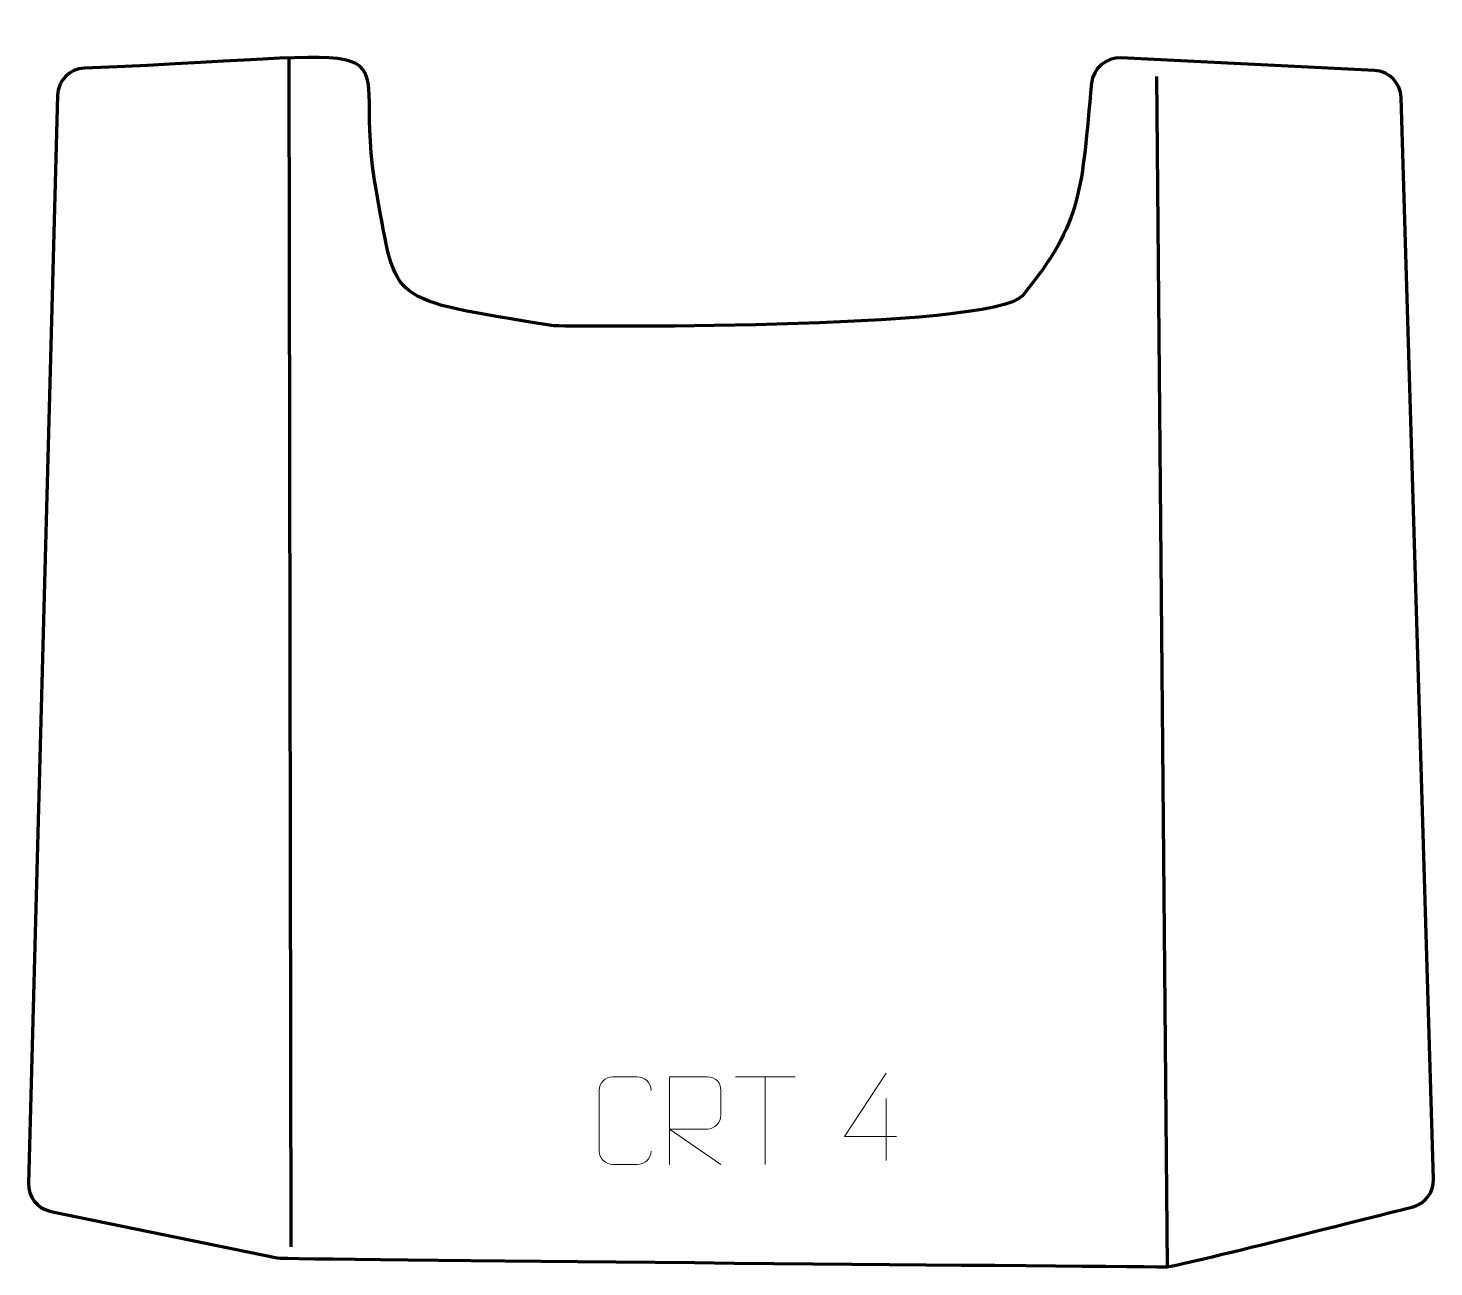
# Model space of a CAD drawing. Header units: millimetres. Extents: x 1185 to 1586, y 338 to 691.
import ezdxf

# ---------------------------------------------------------------- set-up
doc = ezdxf.new("R2010")
doc.units = ezdxf.units.MM
doc.header["$MEASUREMENT"] = 0
doc.layers.add('layer 1', color=7, linetype='Continuous')
doc.layers.add('layer 2', color=7, linetype='Continuous')

msp = doc.modelspace()

# ---------------------------------------------------------------- linework, layer by layer
at = {"layer": 'layer 1', "color": 242, "lineweight": 158}
msp.add_open_spline([(1200.8476, 679.6327), (1305.0501, 683.8555), (1275.3617, 691.0654), (1284.3551, 643.3951), (1284.3551, 643.3951), (1290.2046, 612.3886), (1286.5325, 613.9552), (1334.7918, 606.1424), (1334.7918, 606.1424), (1334.803, 606.1406), (1459.9661, 604.4949), (1468.541, 614.8527), (1468.541, 614.8527), (1485.9816, 635.9196), (1485.2428, 645.4097), (1488.1988, 675.3424), (1488.1988, 675.3424), (1488.6181, 679.5892), (1492.2892, 682.7554), (1496.5515, 682.5466), (1496.5515, 682.5466), (1496.5515, 682.5466), (1568.8865, 679.0034), (1568.8865, 679.0034), (1568.8865, 679.0034), (1573.0665, 678.7987), (1576.3662, 675.4356), (1576.4915, 671.2527), (1576.4915, 671.2527), (1576.4915, 671.2527), (1585.7362, 362.8407), (1585.7362, 362.8407), (1585.7362, 362.8407), (1585.8504, 359.032), (1583.3589, 355.7494), (1579.6598, 354.8348), (1579.6598, 354.8348), (1571.9495, 352.9285), (1512.174, 337.7814), (1509.7263, 337.8044), (1509.7263, 337.8044), (1486.574, 338.0218), (1258.0949, 339.8968), (1255.9119, 340.3448), (1255.9119, 340.3448), (1255.9119, 340.3448), (1191.3129, 353.6019), (1191.3129, 353.6019), (1191.3129, 353.6019), (1187.4798, 354.3885), (1184.8199, 357.7395), (1184.924, 361.6512), (1184.924, 361.6512), (1184.924, 361.6512), (1193.1744, 671.852), (1193.1744, 671.852), (1193.1744, 671.852), (1193.2866, 676.0685), (1196.633, 679.462), (1200.8476, 679.6327)], degree=3, knots=[0, 0, 0, 0, 0.0625, 0.0625, 0.0625, 0.0625, 0.125, 0.125, 0.125, 0.125, 0.1875, 0.1875, 0.1875, 0.1875, 0.25, 0.25, 0.25, 0.25, 0.3125, 0.3125, 0.3125, 0.3125, 0.375, 0.375, 0.375, 0.375, 0.4375, 0.4375, 0.4375, 0.4375, 0.5, 0.5, 0.5, 0.5, 0.5625, 0.5625, 0.5625, 0.5625, 0.625, 0.625, 0.625, 0.625, 0.6875, 0.6875, 0.6875, 0.6875, 0.75, 0.75, 0.75, 0.75, 0.8125, 0.8125, 0.8125, 0.8125, 0.875, 0.875, 0.875, 0.875, 1, 1, 1, 1], dxfattribs=at)
at = {"layer": 'layer 2', "color": 175, "lineweight": 158}
for points in [[(1259.1523, 682.5596), (1259.1523, 682.5596), (1259.7478, 343.4718), (1259.7478, 343.4718)], [(1506.7521, 677.2232), (1506.7521, 677.2232), (1509.7263, 337.8044), (1509.7263, 337.8044)]]:
    msp.add_open_spline(points, degree=3, dxfattribs=at)
at = {"layer": 'layer 2', "color": 250, "lineweight": 9}
for points, knots in [([(1432.5307, 374.9987), (1432.5307, 374.9987), (1417.709, 374.9987), (1417.709, 374.9987), (1417.709, 374.9987), (1417.709, 374.9987), (1429.5866, 393.0692), (1429.5866, 393.0692)], [0, 0, 0, 0, 0.33333333, 0.33333333, 0.33333333, 0.33333333, 1, 1, 1, 1]), ([(1362.5427, 370.8274), (1362.4029, 368.504), (1360.7257, 367.0244), (1358.578, 367.0136), (1358.578, 367.0136), (1356.2461, 367.014), (1353.9142, 367.014), (1351.5827, 367.0136), (1351.5827, 367.0136), (1349.6577, 366.9082), (1347.6856, 368.7927), (1347.6968, 370.81), (1347.6968, 370.81), (1347.6972, 376.5801), (1347.6972, 382.3498), (1347.6968, 388.1191), (1347.6968, 388.1191), (1347.701, 390.2572), (1349.4477, 391.9764), (1351.6001, 391.9629), (1351.6001, 391.9629), (1353.9258, 391.9629), (1356.2519, 391.9629), (1358.578, 391.9629), (1358.578, 391.9629), (1360.5246, 391.9984), (1362.516, 390.5069), (1362.5427, 388.0693)], [0, 0, 0, 0, 0.125, 0.125, 0.125, 0.125, 0.25, 0.25, 0.25, 0.25, 0.375, 0.375, 0.375, 0.375, 0.5, 0.5, 0.5, 0.5, 0.625, 0.625, 0.625, 0.625, 0.75, 0.75, 0.75, 0.75, 1, 1, 1, 1]), ([(1367.7876, 367.0097), (1367.7876, 367.0097), (1367.7876, 391.9632), (1367.7876, 391.9632), (1367.7876, 391.9632), (1371.3824, 391.9632), (1374.9779, 391.9632), (1378.5731, 391.9632), (1378.5731, 391.9632), (1380.8984, 391.9255), (1382.4557, 390.4355), (1382.4516, 388.0691), (1382.4516, 388.0691), (1382.4512, 386.0336), (1382.4512, 382.9742), (1382.4516, 380.9382), (1382.4516, 380.9382), (1382.4451, 379.0627), (1380.6328, 377.1209), (1378.6233, 377.1018), (1378.6233, 377.1018), (1378.6233, 377.1018), (1367.7876, 377.1018), (1367.7876, 377.1018), (1367.7876, 377.1018), (1367.7876, 377.1018), (1382.4423, 367.0097), (1382.4423, 367.0097)], [0, 0, 0, 0, 0.125, 0.125, 0.125, 0.125, 0.25, 0.25, 0.25, 0.25, 0.375, 0.375, 0.375, 0.375, 0.5, 0.5, 0.5, 0.5, 0.625, 0.625, 0.625, 0.625, 0.75, 0.75, 0.75, 0.75, 1, 1, 1, 1])]:
    msp.add_open_spline(points, degree=3, knots=knots, dxfattribs=at)
for points in [[(1386.6261, 391.9397), (1386.6261, 391.9397), (1403.6133, 391.9397), (1403.6133, 391.9397)], [(1395.1199, 367.0097), (1395.1199, 367.0097), (1395.1199, 391.9632), (1395.1199, 391.9632)], [(1429.5866, 385.7598), (1429.5866, 385.7598), (1429.5866, 368.0951), (1429.5866, 368.0951)]]:
    msp.add_open_spline(points, degree=3, dxfattribs=at)

doc.saveas('drawing.dxf')
